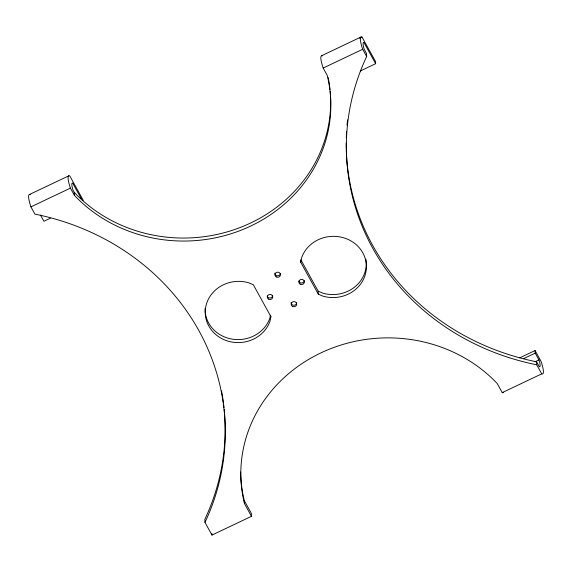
<?xml version="1.0" encoding="UTF-8"?>
<svg xmlns="http://www.w3.org/2000/svg" width="572" height="572" viewBox="0 0 572 572"><rect width="100%" height="100%" fill="white"/><g stroke="black" fill="none" stroke-linecap="round" stroke-linejoin="round"><path stroke-width="0.86" d="M270.449 315.193L269.827 318.261A33.212 30.616 -3 0 1 232.618 339.196A33.212 30.616 -3 0 1 205.083 308.444M300.722 262.262L301.658 257.665A33.212 30.616 -3 0 1 343.55 237.766A33.212 30.616 -3 0 1 364.772 276.233A33.212 30.616 -3 0 1 322.88 296.132L318.311 294.144L300.722 262.262L300.607 260.017M29.279 194.594L68.776 175.833M321.535 55.763L361.025 37.001M359.609 38.224L362.026 37.073L375.532 61.554L375.64 63.692L360.331 70.971M240.655 472.007A146.039 134.627 -3 0 0 244.315 500.622L251.315 513.32L251.473 516.316L211.983 535.077L204.976 522.386A244.237 225.153 -3 0 0 34.921 214.128L30.924 206.878L70.413 188.117A30.316 4.798 64.6 0 1 69.777 175.904L83.276 200.386M70.413 188.117L74.417 195.367A146.039 134.627 -3 0 0 250.808 225.997A146.039 134.627 -3 0 0 327.17 75.297L323.173 68.047L362.662 49.285A30.316 4.798 64.6 0 1 362.026 37.073M50.343 218.225L43.901 221.285L40.455 215.051M519.755 357.829L535.07 350.557L541.076 361.433A31.31 4.955 64.6 0 1 541.727 373.859L502.23 392.621L497.232 383.555A146.039 134.627 -3 0 0 320.835 352.924A146.039 134.627 -3 0 0 244.473 503.625L251.473 516.316M523.923 358.487L535.206 353.124L535.07 350.557M534.927 361.84L538.96 359.924L535.206 353.124M300.994 260.046L318.154 291.148L322.722 293.129A33.212 30.616 -3 0 0 365.894 259.137M375.64 63.692L363.885 42.385A19.941 3.153 64.6 0 0 364.257 49.457L366.509 53.539L366.666 56.535A244.237 225.153 -3 0 0 536.722 364.793L541.727 373.859M346.296 150.164A244.237 225.153 -3 0 0 536.565 361.79L539.317 366.781A18.819 2.974 64.6 0 0 538.96 359.924M362.662 49.285L366.666 56.535M81.238 198.627L72.637 183.033A19.941 3.153 64.6 0 0 73.009 190.104L74.26 192.371L74.417 195.367M536.565 361.79L536.722 364.793M318.154 291.148L318.311 294.144M244.315 500.622L244.473 503.625M211.905 533.576L211.983 535.077M204.976 522.386L204.819 519.383A244.237 225.153 -3 0 0 224.624 414.75M280.38 273.387A2.767 2.553 -3 0 1 277.47 275.818A2.767 2.553 -3 0 1 274.853 273.151M296.639 302.853A2.767 2.553 -3 0 1 293.722 305.284A2.767 2.553 -3 0 1 291.112 302.617M30.924 206.878A30.316 4.798 64.6 0 1 30.28 194.666M346.274 149.278A244.237 225.153 -3 0 1 346.196 143.043M346.282 137.68A244.237 225.153 -3 0 1 346.553 131.431M347.011 125.182A244.237 225.153 -3 0 1 347.554 119.855M503.567 392.335A31.31 4.955 64.6 0 1 502.23 392.621M304.304 280.616A2.767 2.553 -3 0 1 298.834 281.045M272.701 295.76A2.767 2.553 -3 0 1 267.217 295.917M323.173 68.047A30.316 4.798 64.6 0 1 322.529 55.834M330.509 95.681A146.039 134.627 -3 0 1 238.967 227.963A146.039 134.627 -3 0 1 74.26 192.371M328.171 77.406A146.039 134.627 -3 0 1 329.501 85.199M329.737 86.944A146.039 134.627 -3 0 1 330.03 89.561M330.194 91.313A146.039 134.627 -3 0 1 330.401 93.937M221.543 390.84A244.237 225.153 -3 0 1 223.373 402.302M223.595 404.075A244.237 225.153 -3 0 1 224.002 407.629M224.181 409.409A244.237 225.153 -3 0 1 224.496 412.97M270.921 316.659L269.984 321.257A33.212 30.616 -3 0 1 228.099 341.155A33.212 30.616 -3 0 1 206.878 302.688A33.212 30.616 -3 0 1 248.763 282.79L253.332 284.777L270.921 316.659M292.435 306.342A2.767 2.553 -3 0 0 296.711 304.311A2.767 2.553 -3 0 0 292.7 301.923A2.767 2.553 -3 0 0 292.435 306.342M276.183 276.877A2.767 2.553 -3 0 0 280.459 274.846A2.767 2.553 -3 0 0 276.448 272.458A2.767 2.553 -3 0 0 276.183 276.877M300.107 284.105A2.767 2.553 -3 0 0 304.383 282.075A2.767 2.553 -3 0 0 300.372 279.687A2.767 2.553 -3 0 0 300.107 284.105M268.39 299.034A2.767 2.553 -3 0 0 272.772 297.218A2.767 2.553 -3 0 0 268.911 294.637A2.767 2.553 -3 0 0 268.39 299.034"/></g></svg>
